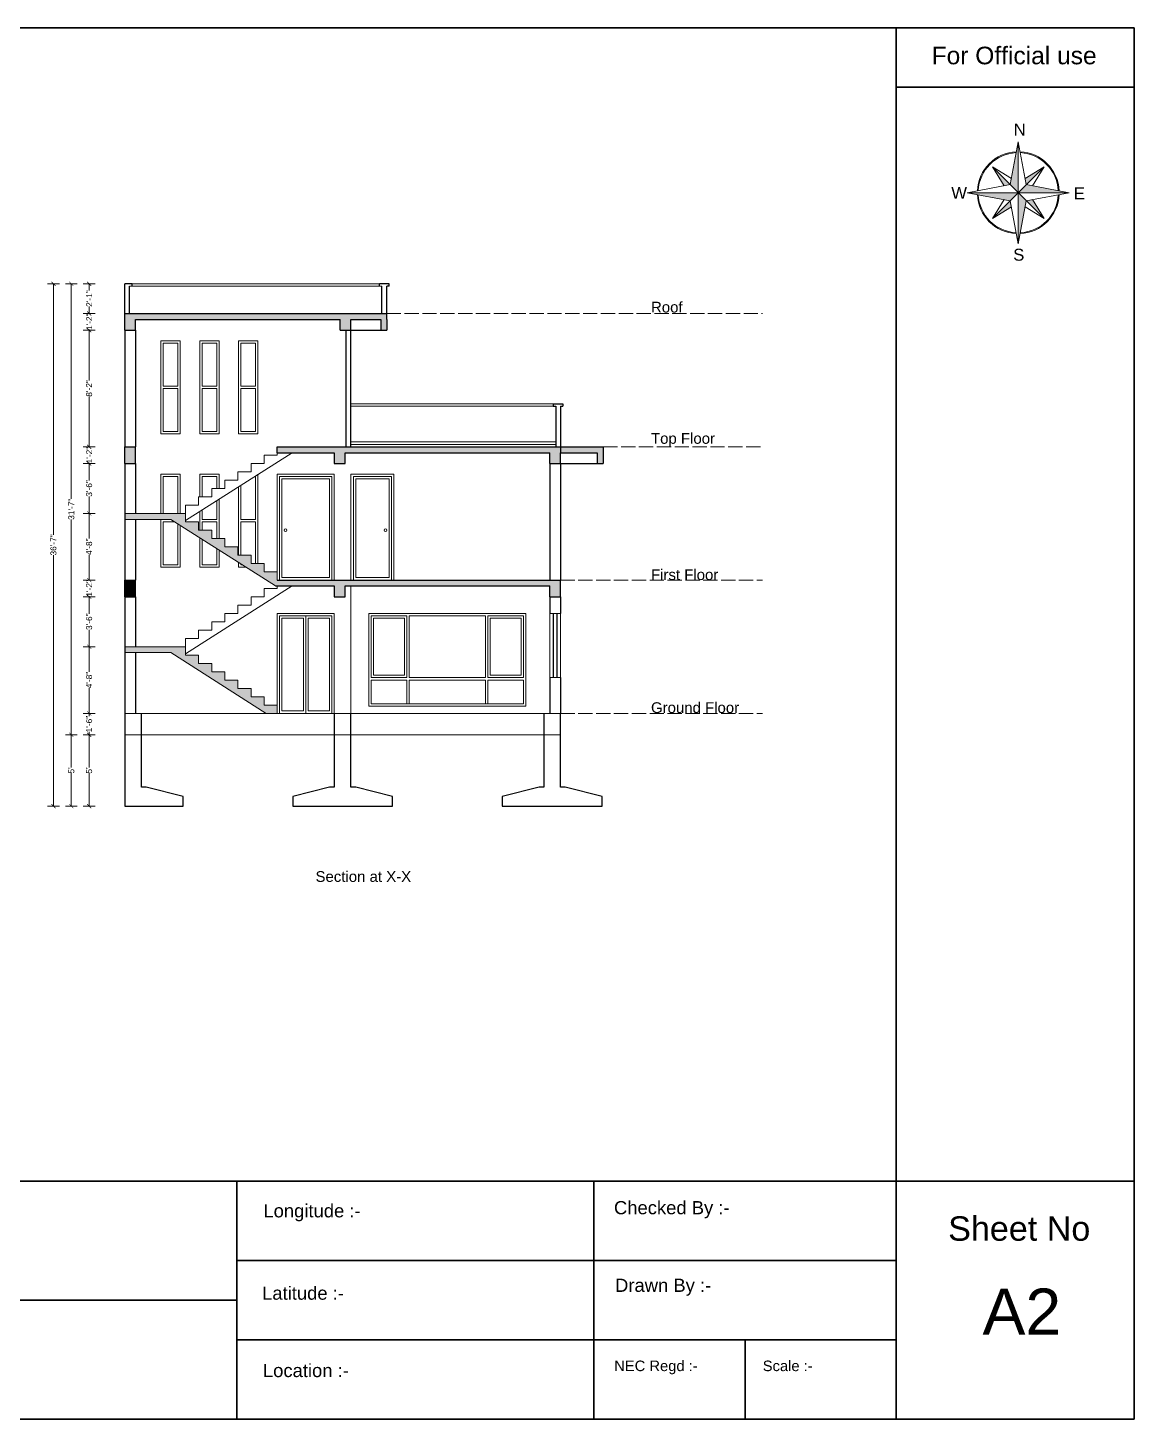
# Model space of a CAD drawing. Header units: inches. Extents: x 2970 to 17976, y 9207 to 14243.
# Drawn here: x 12727 to 13657, y 11276 to 12445 of the extents above; entities that cross this region are included whole.
import ezdxf

# ---------------------------------------------------------------- set-up
doc = ezdxf.new("R2010")
doc.units = ezdxf.units.IN
doc.header["$PDMODE"] = 34
doc.linetypes.add('ACAD_ISO02W100', pattern=[15, 12, -3])
for name, color, linetype, lineweight in [('boundary line', 20, 'Continuous', 35), ('DIMENSION', 134, 'Continuous', 15), ('ele front', 30, 'Continuous', 13), ('elev back', 170, 'Continuous', 9), ('footing', 234, 'Continuous', 30), ('north', 18, 'Continuous', 13), ('opening elevation', 203, 'Continuous', 13), ('section', 231, 'ACAD_ISO02W100', 15), ('Slab and beam', 222, 'Continuous', 30), ('stairs', 4, 'Continuous', 13), ('TEXT', 30, 'Continuous', 13), ('wall', 60, 'Continuous', 30), ('window section', 185, 'Continuous', 30), ('window sill', 103, 'Continuous', 13)]:
    doc.layers.add(name, color=color, linetype=linetype, lineweight=lineweight)
doc.styles.get("Standard").update_dxf_attribs({"font": 'arial.ttf'})
doc.dimstyles.get("Standard").update_dxf_attribs({"dimtxt": 5, "dimasz": 3.5, "dimexe": 5, "dimexo": 3, "dimgap": 0.09, "dimtad": 0, "dimdec": 0, "dimzin": 0, "dimdsep": 46, "dimlunit": 4, "dimtxsty": 'Standard', "dimblk": 'ARCHTICK', "dimcen": 0.09, "dimadec": 0, "dimazin": 0, "dimtfac": 1, "dimtdec": 0, "dimtofl": 0, "dimtmove": 0, "dimatfit": 3, "dimfxl": 5, "dimfxlon": 1, "dimtolj": 1, "dimtzin": 0, "dimarcsym": 0})

# ---------------------------------------------------------------- blocks, each defined once
blk = doc.blocks.new('_ArchTick')
at = {"color": 0, "linetype": 'ByBlock', "const_width": 0.15}
blk.add_lwpolyline([(-0.5, -0.5), (0.5, 0.5)], dxfattribs=at)
blk = doc.blocks.new('*D224')
at = {"layer": 'Defpoints', "color": 0, "transparency": 16777216}
for p in [(14527.2, 12949.2), (14557.2, 12949.2), (14557.2, 12889.2)]:
    blk.add_point(p, dxfattribs=at)
at = {"layer": 'DIMENSION', "color": 0, "lineweight": -2, "transparency": 16777216}
for p, q in [((14532.2, 12949.2), (14522.2, 12949.2)), ((14527.2, 12949.2), (14527.2, 12921.6)), ((14527.2, 12889.2), (14527.2, 12916.8)), ((14532.2, 12889.2), (14522.2, 12889.2))]:
    blk.add_line(p, q, dxfattribs=at)
at = {"layer": 'DIMENSION', "color": 0, "lineweight": -2, "transparency": 16777216, "xscale": 3.5, "yscale": 3.5, "zscale": 3.5}
for p, rotation in [((14527.2, 12949.2), 90), ((14527.2, 12889.2), 270)]:
    blk.add_blockref('_ArchTick', p, dxfattribs=dict(at, rotation=rotation))
at = {"layer": 'DIMENSION', "color": 0, "transparency": 16777216, "insert": (14527.2, 12919.2), "char_height": 5, "attachment_point": 5, "rotation": 90}
blk.add_mtext("\\A1;5'", dxfattribs=at)
blk = doc.blocks.new('*D225')
at = {"layer": 'Defpoints', "color": 0, "transparency": 16777216}
for p in [(14527.2, 12967.2), (14557.2, 12967.2), (14557.2, 12949.2)]:
    blk.add_point(p, dxfattribs=at)
at = {"layer": 'DIMENSION', "color": 0, "lineweight": -2, "transparency": 16777216}
for p, q in [((14532.2, 12967.2), (14522.2, 12967.2)), ((14527.2, 12967.2), (14527.2, 12964.7)), ((14532.2, 12949.2), (14522.2, 12949.2)), ((14527.2, 12949.2), (14527.2, 12951.7))]:
    blk.add_line(p, q, dxfattribs=at)
at = {"layer": 'DIMENSION', "color": 0, "lineweight": -2, "transparency": 16777216, "xscale": 3.5, "yscale": 3.5, "zscale": 3.5}
for p, rotation in [((14527.2, 12967.2), 90), ((14527.2, 12949.2), 270)]:
    blk.add_blockref('_ArchTick', p, dxfattribs=dict(at, rotation=rotation))
at = {"layer": 'DIMENSION', "color": 0, "transparency": 16777216, "insert": (14527.2, 12958.2), "char_height": 5, "attachment_point": 5, "rotation": 90}
blk.add_mtext('\\A1;1\'-6"', dxfattribs=at)
blk = doc.blocks.new('*D226')
at = {"layer": 'Defpoints', "color": 0, "transparency": 16777216}
for p in [(14527.2, 13023.2), (14557.2, 13023.2), (14557.2, 12967.2)]:
    blk.add_point(p, dxfattribs=at)
at = {"layer": 'DIMENSION', "color": 0, "lineweight": -2, "transparency": 16777216}
for p, q in [((14532.2, 13023.2), (14522.2, 13023.2)), ((14527.2, 13023.2), (14527.2, 13002)), ((14527.2, 12967.2), (14527.2, 12988.3)), ((14532.2, 12967.2), (14522.2, 12967.2))]:
    blk.add_line(p, q, dxfattribs=at)
at = {"layer": 'DIMENSION', "color": 0, "lineweight": -2, "transparency": 16777216, "xscale": 3.5, "yscale": 3.5, "zscale": 3.5}
for p, rotation in [((14527.2, 13023.2), 90), ((14527.2, 12967.2), 270)]:
    blk.add_blockref('_ArchTick', p, dxfattribs=dict(at, rotation=rotation))
at = {"layer": 'DIMENSION', "color": 0, "transparency": 16777216, "insert": (14527.2, 12995.2), "char_height": 5, "attachment_point": 5, "rotation": 90}
blk.add_mtext('\\A1;4\'-8"', dxfattribs=at)
blk = doc.blocks.new('*D227')
at = {"layer": 'Defpoints', "color": 0, "transparency": 16777216}
for p in [(14527.2, 13065.2), (14557.2, 13065.2), (14557.2, 13023.2)]:
    blk.add_point(p, dxfattribs=at)
at = {"layer": 'DIMENSION', "color": 0, "lineweight": -2, "transparency": 16777216}
for p, q in [((14532.2, 13065.2), (14522.2, 13065.2)), ((14527.2, 13065.2), (14527.2, 13050.9)), ((14527.2, 13023.2), (14527.2, 13037.4)), ((14532.2, 13023.2), (14522.2, 13023.2))]:
    blk.add_line(p, q, dxfattribs=at)
at = {"layer": 'DIMENSION', "color": 0, "lineweight": -2, "transparency": 16777216, "xscale": 3.5, "yscale": 3.5, "zscale": 3.5}
for p, rotation in [((14527.2, 13065.2), 90), ((14527.2, 13023.2), 270)]:
    blk.add_blockref('_ArchTick', p, dxfattribs=dict(at, rotation=rotation))
at = {"layer": 'DIMENSION', "color": 0, "transparency": 16777216, "insert": (14527.2, 13044.2), "char_height": 5, "attachment_point": 5, "rotation": 90}
blk.add_mtext('\\A1;3\'-6"', dxfattribs=at)
blk = doc.blocks.new('*D228')
at = {"layer": 'Defpoints', "color": 0, "transparency": 16777216}
for p in [(14527.2, 13079.2), (14557.2, 13079.2), (14557.2, 13065.2)]:
    blk.add_point(p, dxfattribs=at)
at = {"layer": 'DIMENSION', "color": 0, "lineweight": -2, "transparency": 16777216}
for p, q in [((14532.2, 13079.2), (14522.2, 13079.2)), ((14527.2, 13079.2), (14527.2, 13078.7)), ((14532.2, 13065.2), (14522.2, 13065.2)), ((14527.2, 13065.2), (14527.2, 13065.7))]:
    blk.add_line(p, q, dxfattribs=at)
at = {"layer": 'DIMENSION', "color": 0, "lineweight": -2, "transparency": 16777216, "xscale": 3.5, "yscale": 3.5, "zscale": 3.5}
for p, rotation in [((14527.2, 13079.2), 90), ((14527.2, 13065.2), 270)]:
    blk.add_blockref('_ArchTick', p, dxfattribs=dict(at, rotation=rotation))
at = {"layer": 'DIMENSION', "color": 0, "transparency": 16777216, "insert": (14527.2, 13072.2), "char_height": 5, "attachment_point": 5, "rotation": 90}
blk.add_mtext('\\A1;1\'-2"', dxfattribs=at)
blk = doc.blocks.new('*D229')
at = {"layer": 'Defpoints', "color": 0, "transparency": 16777216}
for p in [(14527.2, 13135.2), (14557.2, 13135.2), (14557.2, 13079.2)]:
    blk.add_point(p, dxfattribs=at)
at = {"layer": 'DIMENSION', "color": 0, "lineweight": -2, "transparency": 16777216}
for p, q in [((14532.2, 13135.2), (14522.2, 13135.2)), ((14527.2, 13135.2), (14527.2, 13114)), ((14527.2, 13079.2), (14527.2, 13100.3)), ((14532.2, 13079.2), (14522.2, 13079.2))]:
    blk.add_line(p, q, dxfattribs=at)
at = {"layer": 'DIMENSION', "color": 0, "lineweight": -2, "transparency": 16777216, "xscale": 3.5, "yscale": 3.5, "zscale": 3.5}
for p, rotation in [((14527.2, 13135.2), 90), ((14527.2, 13079.2), 270)]:
    blk.add_blockref('_ArchTick', p, dxfattribs=dict(at, rotation=rotation))
at = {"layer": 'DIMENSION', "color": 0, "transparency": 16777216, "insert": (14527.2, 13107.2), "char_height": 5, "attachment_point": 5, "rotation": 90}
blk.add_mtext('\\A1;4\'-8"', dxfattribs=at)
blk = doc.blocks.new('*D230')
at = {"layer": 'Defpoints', "color": 0, "transparency": 16777216}
for p in [(14527.2, 13177.2), (14557.2, 13177.2), (14557.2, 13135.2)]:
    blk.add_point(p, dxfattribs=at)
at = {"layer": 'DIMENSION', "color": 0, "lineweight": -2, "transparency": 16777216}
for p, q in [((14532.2, 13177.2), (14522.2, 13177.2)), ((14527.2, 13177.2), (14527.2, 13162.9)), ((14527.2, 13135.2), (14527.2, 13149.4)), ((14532.2, 13135.2), (14522.2, 13135.2))]:
    blk.add_line(p, q, dxfattribs=at)
at = {"layer": 'DIMENSION', "color": 0, "lineweight": -2, "transparency": 16777216, "xscale": 3.5, "yscale": 3.5, "zscale": 3.5}
for p, rotation in [((14527.2, 13177.2), 90), ((14527.2, 13135.2), 270)]:
    blk.add_blockref('_ArchTick', p, dxfattribs=dict(at, rotation=rotation))
at = {"layer": 'DIMENSION', "color": 0, "transparency": 16777216, "insert": (14527.2, 13156.2), "char_height": 5, "attachment_point": 5, "rotation": 90}
blk.add_mtext('\\A1;3\'-6"', dxfattribs=at)
blk = doc.blocks.new('*D231')
at = {"layer": 'Defpoints', "color": 0, "transparency": 16777216}
for p in [(14527.2, 13191.2), (14557.2, 13191.2), (14557.2, 13177.2)]:
    blk.add_point(p, dxfattribs=at)
at = {"layer": 'DIMENSION', "color": 0, "lineweight": -2, "transparency": 16777216}
for p, q in [((14532.2, 13191.2), (14522.2, 13191.2)), ((14527.2, 13191.2), (14527.2, 13190.7)), ((14532.2, 13177.2), (14522.2, 13177.2)), ((14527.2, 13177.2), (14527.2, 13177.7))]:
    blk.add_line(p, q, dxfattribs=at)
at = {"layer": 'DIMENSION', "color": 0, "lineweight": -2, "transparency": 16777216, "xscale": 3.5, "yscale": 3.5, "zscale": 3.5}
for p, rotation in [((14527.2, 13191.2), 90), ((14527.2, 13177.2), 270)]:
    blk.add_blockref('_ArchTick', p, dxfattribs=dict(at, rotation=rotation))
at = {"layer": 'DIMENSION', "color": 0, "transparency": 16777216, "insert": (14527.2, 13184.2), "char_height": 5, "attachment_point": 5, "rotation": 90}
blk.add_mtext('\\A1;1\'-2"', dxfattribs=at)
blk = doc.blocks.new('*D232')
at = {"layer": 'Defpoints', "color": 0, "transparency": 16777216}
for p in [(14527.2, 13289.2), (14557.2, 13289.2), (14557.2, 13191.2)]:
    blk.add_point(p, dxfattribs=at)
at = {"layer": 'DIMENSION', "color": 0, "lineweight": -2, "transparency": 16777216}
for p, q in [((14532.2, 13289.2), (14522.2, 13289.2)), ((14527.2, 13289.2), (14527.2, 13246.9)), ((14527.2, 13191.2), (14527.2, 13233.4)), ((14532.2, 13191.2), (14522.2, 13191.2))]:
    blk.add_line(p, q, dxfattribs=at)
at = {"layer": 'DIMENSION', "color": 0, "lineweight": -2, "transparency": 16777216, "xscale": 3.5, "yscale": 3.5, "zscale": 3.5}
for p, rotation in [((14527.2, 13289.2), 90), ((14527.2, 13191.2), 270)]:
    blk.add_blockref('_ArchTick', p, dxfattribs=dict(at, rotation=rotation))
at = {"layer": 'DIMENSION', "color": 0, "transparency": 16777216, "insert": (14527.2, 13240.2), "char_height": 5, "attachment_point": 5, "rotation": 90}
blk.add_mtext('\\A1;8\'-2"', dxfattribs=at)
blk = doc.blocks.new('*D233')
at = {"layer": 'Defpoints', "color": 0, "transparency": 16777216}
for p in [(14527.2, 13303.2), (14557.2, 13303.2), (14557.2, 13289.2)]:
    blk.add_point(p, dxfattribs=at)
at = {"layer": 'DIMENSION', "color": 0, "lineweight": -2, "transparency": 16777216}
for p, q in [((14532.2, 13303.2), (14522.2, 13303.2)), ((14527.2, 13303.2), (14527.2, 13302.7)), ((14532.2, 13289.2), (14522.2, 13289.2)), ((14527.2, 13289.2), (14527.2, 13289.7))]:
    blk.add_line(p, q, dxfattribs=at)
at = {"layer": 'DIMENSION', "color": 0, "lineweight": -2, "transparency": 16777216, "xscale": 3.5, "yscale": 3.5, "zscale": 3.5}
for p, rotation in [((14527.2, 13303.2), 90), ((14527.2, 13289.2), 270)]:
    blk.add_blockref('_ArchTick', p, dxfattribs=dict(at, rotation=rotation))
at = {"layer": 'DIMENSION', "color": 0, "transparency": 16777216, "insert": (14527.2, 13296.2), "char_height": 5, "attachment_point": 5, "rotation": 90}
blk.add_mtext('\\A1;1\'-2"', dxfattribs=at)
blk = doc.blocks.new('*D234')
at = {"layer": 'Defpoints', "color": 0, "transparency": 16777216}
for p in [(14527.2, 13328.1), (14557.2, 13328.1), (14557.2, 13303.2)]:
    blk.add_point(p, dxfattribs=at)
at = {"layer": 'DIMENSION', "color": 0, "lineweight": -2, "transparency": 16777216}
for p, q in [((14532.2, 13328.1), (14522.2, 13328.1)), ((14527.2, 13328.1), (14527.2, 13322.4)), ((14527.2, 13303.2), (14527.2, 13308.9)), ((14532.2, 13303.2), (14522.2, 13303.2))]:
    blk.add_line(p, q, dxfattribs=at)
at = {"layer": 'DIMENSION', "color": 0, "lineweight": -2, "transparency": 16777216, "xscale": 3.5, "yscale": 3.5, "zscale": 3.5}
for p, rotation in [((14527.2, 13328.1), 90), ((14527.2, 13303.2), 270)]:
    blk.add_blockref('_ArchTick', p, dxfattribs=dict(at, rotation=rotation))
at = {"layer": 'DIMENSION', "color": 0, "transparency": 16777216, "insert": (14527.2, 13315.7), "char_height": 5, "attachment_point": 5, "rotation": 90}
blk.add_mtext('\\A1;2\'-1"', dxfattribs=at)
blk = doc.blocks.new('*D235')
at = {"layer": 'Defpoints', "color": 0, "transparency": 16777216}
for p in [(14527.2, 12949.2), (14557.2, 12949.2), (14557.2, 12889.2)]:
    blk.add_point(p, dxfattribs=at)
at = {"layer": 'DIMENSION', "color": 0, "lineweight": -2, "transparency": 16777216}
for p, q in [((14532.2, 12949.2), (14522.2, 12949.2)), ((14527.2, 12949.2), (14527.2, 12921.6)), ((14527.2, 12889.2), (14527.2, 12916.8)), ((14532.2, 12889.2), (14522.2, 12889.2))]:
    blk.add_line(p, q, dxfattribs=at)
at = {"layer": 'DIMENSION', "color": 0, "lineweight": -2, "transparency": 16777216, "xscale": 3.5, "yscale": 3.5, "zscale": 3.5}
for p, rotation in [((14527.2, 12949.2), 90), ((14527.2, 12889.2), 270)]:
    blk.add_blockref('_ArchTick', p, dxfattribs=dict(at, rotation=rotation))
at = {"layer": 'DIMENSION', "color": 0, "transparency": 16777216, "insert": (14527.2, 12919.2), "char_height": 5, "attachment_point": 5, "rotation": 90}
blk.add_mtext("\\A1;5'", dxfattribs=at)
blk = doc.blocks.new('*D221')
at = {"layer": 'Defpoints', "color": 0, "transparency": 16777216}
for p in [(14512.2, 12949.2), (14557.2, 12949.2), (14557.2, 12889.2)]:
    blk.add_point(p, dxfattribs=at)
at = {"layer": 'DIMENSION', "color": 0, "lineweight": -2, "transparency": 16777216}
for p, q in [((14517.2, 12949.2), (14507.2, 12949.2)), ((14512.2, 12949.2), (14512.2, 12921.6)), ((14512.2, 12889.2), (14512.2, 12916.8)), ((14517.2, 12889.2), (14507.2, 12889.2))]:
    blk.add_line(p, q, dxfattribs=at)
at = {"layer": 'DIMENSION', "color": 0, "lineweight": -2, "transparency": 16777216, "xscale": 3.5, "yscale": 3.5, "zscale": 3.5}
for p, rotation in [((14512.2, 12949.2), 90), ((14512.2, 12889.2), 270)]:
    blk.add_blockref('_ArchTick', p, dxfattribs=dict(at, rotation=rotation))
at = {"layer": 'DIMENSION', "color": 0, "transparency": 16777216, "insert": (14512.2, 12919.2), "char_height": 5, "attachment_point": 5, "rotation": 90}
blk.add_mtext("\\A1;5'", dxfattribs=at)
blk = doc.blocks.new('*D222')
at = {"layer": 'Defpoints', "color": 0, "transparency": 16777216}
for p in [(14512.2, 13328.1), (14557.2, 13328.1), (14557.2, 12949.2)]:
    blk.add_point(p, dxfattribs=at)
at = {"layer": 'DIMENSION', "color": 0, "lineweight": -2, "transparency": 16777216}
for p, q in [((14517.2, 13328.1), (14507.2, 13328.1)), ((14512.2, 13328.1), (14512.2, 13147.3)), ((14512.2, 12949.2), (14512.2, 13130)), ((14517.2, 12949.2), (14507.2, 12949.2))]:
    blk.add_line(p, q, dxfattribs=at)
at = {"layer": 'DIMENSION', "color": 0, "lineweight": -2, "transparency": 16777216, "xscale": 3.5, "yscale": 3.5, "zscale": 3.5}
for p, rotation in [((14512.2, 13328.1), 90), ((14512.2, 12949.2), 270)]:
    blk.add_blockref('_ArchTick', p, dxfattribs=dict(at, rotation=rotation))
at = {"layer": 'DIMENSION', "color": 0, "transparency": 16777216, "insert": (14512.2, 13138.7), "char_height": 5, "attachment_point": 5, "rotation": 90}
blk.add_mtext('\\A1;31\'-7"', dxfattribs=at)
blk = doc.blocks.new('*D223')
at = {"layer": 'Defpoints', "color": 0, "transparency": 16777216}
for p in [(14497.2, 13328.1), (14557.2, 13328.1), (14557.2, 12889.2)]:
    blk.add_point(p, dxfattribs=at)
at = {"layer": 'DIMENSION', "color": 0, "lineweight": -2, "transparency": 16777216}
for p, q in [((14502.2, 13328.1), (14492.2, 13328.1)), ((14497.2, 13328.1), (14497.2, 13117.3)), ((14497.2, 12889.2), (14497.2, 13100)), ((14502.2, 12889.2), (14492.2, 12889.2))]:
    blk.add_line(p, q, dxfattribs=at)
at = {"layer": 'DIMENSION', "color": 0, "lineweight": -2, "transparency": 16777216, "xscale": 3.5, "yscale": 3.5, "zscale": 3.5}
for p, rotation in [((14497.2, 13328.1), 90), ((14497.2, 12889.2), 270)]:
    blk.add_blockref('_ArchTick', p, dxfattribs=dict(at, rotation=rotation))
at = {"layer": 'DIMENSION', "color": 0, "transparency": 16777216, "insert": (14497.2, 13108.7), "char_height": 5, "attachment_point": 5, "rotation": 90}
blk.add_mtext('\\A1;36\'-7"', dxfattribs=at)
blk = doc.blocks.new('North direction')
at = {"layer": 'north', "true_color": 0x000000}
h = blk.add_hatch(color=18, dxfattribs=at)
h.dxf.hatch_style = 1
h.paths.add_polyline_path([(874.6, 9705.3), (875.9, 9705.1, 0.387364), (817.6, 9763.4), (817.9, 9762.1, -0.384383)])
h.paths.add_polyline_path([(811.7, 9762.1), (811.9, 9763.4, 0.387364), (753.6, 9705.1), (755, 9705.3, -0.384383)])
h.paths.add_polyline_path([(755, 9699.2), (753.6, 9699.4, 0.387364), (811.9, 9641.1), (811.7, 9642.5, -0.384383)])
h.paths.add_polyline_path([(875.9, 9699.4), (874.6, 9699.2, -0.384383), (817.9, 9642.5), (817.6, 9641.1, 0.387364)])
at = {"layer": 'stairs', "true_color": 0x000000}
h = blk.add_hatch(color=18, dxfattribs=at)
h.dxf.hatch_style = 1
h.paths.add_polyline_path([(814.8, 9778.4), (802.7, 9714.3), (814.8, 9702.3)])
h.paths.add_polyline_path([(891, 9702.3), (826.8, 9714.3), (814.8, 9702.3)])
h.paths.add_polyline_path([(814.8, 9626.1), (826.8, 9690.2), (814.8, 9702.3)])
h.paths.add_polyline_path([(738.6, 9702.3), (802.7, 9690.2), (814.8, 9702.3)])
h = blk.add_hatch(color=18, dxfattribs=at)
h.dxf.hatch_style = 1
h.paths.add_polyline_path([(776.3, 9740.8), (793.5, 9712.6), (802.7, 9714.3)])
h.paths.add_polyline_path([(776.3, 9663.7), (804.5, 9681), (802.7, 9690.2)])
h.paths.add_polyline_path([(853.3, 9663.7), (836, 9691.9), (826.8, 9690.2)])
h.paths.add_polyline_path([(825.1, 9723.5), (826.8, 9714.3), (853.3, 9740.8)])
at = {"layer": 'north'}
for radius, start, end in [(61.2, 92.6508, 177.3492), (59.9, 92.9481, 177.0519), (61.2, 2.6508, 87.3492), (59.9, 2.9481, 87.0519), (61.2, 182.6508, 267.3492), (59.9, 182.9481, 267.0519), (61.2, 272.6508, 357.3492), (59.9, 272.9481, 357.0519)]:
    blk.add_arc((814.8, 9702.3), radius, start, end, dxfattribs=at)
at = {"layer": 'stairs', "color": 18, "true_color": 0x000000}
for p, q in [((814.8, 9778.4), (802.7, 9714.3)), ((814.8, 9778.4), (814.8, 9626.1)), ((814.8, 9778.4), (826.8, 9714.3)), ((853.3, 9740.8), (776.3, 9663.7)), ((776.3, 9740.8), (853.3, 9663.7)), ((804.5, 9723.5), (776.3, 9740.8)), ((776.3, 9740.8), (793.5, 9712.6)), ((825.1, 9723.5), (853.3, 9740.8)), ((853.3, 9740.8), (836, 9712.6)), ((738.6, 9702.3), (802.7, 9714.3)), ((826.8, 9714.3), (891, 9702.3)), ((891, 9702.3), (738.6, 9702.3)), ((802.7, 9690.2), (738.6, 9702.3)), ((776.3, 9663.7), (793.5, 9691.9)), ((814.8, 9626.1), (802.7, 9690.2)), ((826.8, 9690.2), (814.8, 9626.1)), ((891, 9702.3), (826.8, 9690.2)), ((836, 9691.9), (853.3, 9663.7)), ((804.5, 9681), (776.3, 9663.7)), ((853.3, 9663.7), (825.1, 9681))]:
    blk.add_line(p, q, dxfattribs=at)
at = {"layer": 'stairs', "char_height": 17.862, "attachment_point": 1}
for s, width, insert in [('{\\C256;\\c0;N}', 17.862, (808, 9805.4)), ('{\\C256;\\c0;W}', 26.272, (714.7, 9711)), ('{\\C256;\\c0;E}', 17.862, (897.7, 9710.2)), ('{\\C256;\\c0;S}', 17.862, (807.2, 9618.6))]:
    blk.add_mtext_dynamic_manual_height_columns(s, width=width, gutter_width=223.3, heights=[0], dxfattribs=dict(at, insert=insert))
blk = doc.blocks.new('section at x-x')
at = {"layer": 'stairs'}
h = blk.add_hatch(color=256, dxfattribs=at)
h.dxf.hatch_style = 1
h.paths.add_polyline_path([(14557.2, 13303.2), (14557.2, 13289.2), (14566.2, 13289.2), (14566.2, 13298.2), (14738.2, 13298.2), (14738.2, 13289.2), (14747.2, 13289.2), (14747.2, 13298.2), (14772.2, 13298.2), (14772.2, 13289.2), (14777.2, 13289.2), (14777.2, 13298.2), (14777.2, 13303.2)])
h.paths.add_polyline_path([(14685.2, 13191.2), (14685.2, 13186.2), (14733.2, 13186.2), (14733.2, 13177.2), (14742.2, 13177.2), (14742.2, 13186.2), (14914.2, 13186.2), (14914.2, 13177.2), (14923.2, 13177.2), (14923.2, 13186.2), (14954.2, 13186.2), (14954.2, 13177.2), (14959.2, 13177.2), (14959.2, 13191.2)])
h.paths.add_polyline_path([(14566.2, 13191.2), (14557.2, 13191.2), (14557.2, 13177.2), (14566.2, 13177.2)])
h.paths.add_polyline_path([(14914.2, 13065.2), (14923.2, 13065.2), (14923.2, 13079.2), (14685.2, 13079.2), (14685.2, 13086.2), (14674.2, 13086.2), (14674.2, 13093.2), (14663.2, 13093.2), (14663.2, 13100.2), (14652.2, 13100.2), (14652.2, 13107.2), (14641.2, 13107.2), (14641.2, 13114.2), (14630.2, 13114.2), (14630.2, 13121.2), (14619.2, 13121.2), (14619.2, 13128.2), (14608.2, 13128.2), (14608.2, 13135.2), (14557.2, 13135.2), (14557.2, 13130.2), (14595.8, 13130.2), (14683.8, 13074.2), (14733.2, 13074.2), (14733.2, 13065.2), (14742.2, 13065.2), (14742.2, 13074.2), (14914.2, 13074.2)])
h.paths.add_polyline_path([(14608.2, 13016.2), (14608.2, 13023.2), (14557.2, 13023.2), (14557.2, 13018.2), (14595.8, 13018.2), (14675.9, 12967.2), (14685.2, 12967.2), (14685.2, 12974.2), (14674.2, 12974.2), (14674.2, 12981.2), (14663.2, 12981.2), (14663.2, 12988.2), (14652.2, 12988.2), (14652.2, 12995.2), (14641.2, 12995.2), (14641.2, 13002.2), (14630.2, 13002.2), (14630.2, 13009.2), (14619.2, 13009.2), (14619.2, 13016.2)])
h.paths.add_polyline_path([(14566.2, 13065.2), (14566.2, 13079.2), (14557.2, 13079.2), (14557.2, 13065.2)], flags=0)
h = blk.add_hatch(color=256, dxfattribs=at)
h.dxf.hatch_style = 1
h.paths.add_polyline_path([(14557.2, 13065.2), (14566.2, 13065.2), (14566.2, 13079.2), (14557.2, 13079.2)])
for p, q in [((14557.2, 12949.2), (14557.2, 12967.2)), ((14557.2, 12967.2), (14923.2, 12967.2)), ((14923.2, 12949.2), (14923.2, 12967.2)), ((14557.2, 12949.2), (14923.2, 12949.2))]:
    blk.add_line(p, q)
at = {"layer": 'ele front'}
for p, q in [((14563.2, 13328.1), (14771.2, 13328.1)), ((14773.2, 13326.1), (14561.2, 13326.1)), ((14747.2, 13227.2), (14917.2, 13227.2)), ((14747.2, 13225.2), (14917.2, 13225.2)), ((14747.2, 13195.2), (14919.2, 13195.2)), ((14747.2, 13193.2), (14919.2, 13193.2))]:
    blk.add_line(p, q, dxfattribs=at)
at = {"layer": 'elev back'}
for p, q in [((14589.5, 13242.1), (14601.8, 13242.1)), ((14589.5, 13240.1), (14601.8, 13240.1)), ((14622.1, 13242.1), (14634.4, 13242.1)), ((14622.1, 13240.1), (14634.4, 13240.1)), ((14654.7, 13242.1), (14666.9, 13242.1)), ((14654.7, 13240.1), (14666.9, 13240.1)), ((14589.5, 13130.1), (14595.8, 13130.1)), ((14589.5, 13128.1), (14599, 13128.1)), ((14622.1, 13130.1), (14634.4, 13130.1)), ((14622.1, 13128.1), (14634.4, 13128.1)), ((14654.7, 13130.1), (14666.9, 13130.1)), ((14654.7, 13128.1), (14666.9, 13128.1))]:
    blk.add_line(p, q, dxfattribs=at)
for points in [[(14587.5, 13280.1), (14603.8, 13280.1), (14603.8, 13202.1), (14587.5, 13202.1)], [(14620.1, 13280.1), (14636.4, 13280.1), (14636.4, 13202.1), (14620.1, 13202.1)], [(14652.7, 13280.1), (14668.9, 13280.1), (14668.9, 13202.1), (14652.7, 13202.1)]]:
    blk.add_lwpolyline(points, close=True, dxfattribs=at)
for points in [[(14589.5, 13242.1), (14589.5, 13278.1), (14601.8, 13278.1), (14601.8, 13242.1)], [(14622.1, 13242.1), (14622.1, 13278.1), (14634.4, 13278.1), (14634.4, 13242.1)], [(14654.7, 13242.1), (14654.7, 13278.1), (14666.9, 13278.1), (14666.9, 13242.1)], [(14601.8, 13240.1), (14601.8, 13204.1), (14589.5, 13204.1), (14589.5, 13240.1)], [(14634.4, 13240.1), (14634.4, 13204.1), (14622.1, 13204.1), (14622.1, 13240.1)], [(14666.9, 13240.1), (14666.9, 13204.1), (14654.7, 13204.1), (14654.7, 13240.1)], [(14587.5, 13135.2), (14587.5, 13168.1), (14603.8, 13168.1), (14603.8, 13135.2)], [(14589.5, 13135.2), (14589.5, 13166.1), (14601.8, 13166.1), (14601.8, 13135.2)], [(14620.1, 13149.2), (14620.1, 13168.1), (14636.4, 13168.1), (14636.4, 13156.2)], [(14622.1, 13149.2), (14622.1, 13166.1), (14634.4, 13166.1), (14634.4, 13156.2)], [(14666.2, 13166.1), (14666.9, 13166.1), (14666.9, 13130.1)], [(14668.9, 13168.1), (14668.9, 13093.2)], [(14652.7, 13100.2), (14652.7, 13157.5)], [(14654.7, 13130.1), (14654.7, 13158.8)], [(14634.4, 13145.9), (14634.4, 13130.1)], [(14636.4, 13147.2), (14636.4, 13114.2)], [(14603.8, 13125.1), (14603.8, 13090.1), (14587.5, 13090.1), (14587.5, 13130.2)], [(14589.5, 13130.1), (14589.5, 13130.2)], [(14601.8, 13126.3), (14601.8, 13092.1), (14589.5, 13092.1), (14589.5, 13128.1)], [(14620.1, 13121.2), (14620.1, 13136.8)], [(14622.1, 13130.1), (14622.1, 13138.1)], [(14622.1, 13121.2), (14622.1, 13128.1)], [(14634.4, 13128.1), (14634.4, 13114.2)], [(14654.7, 13100.2), (14654.7, 13128.1)], [(14666.9, 13128.1), (14666.9, 13093.2)], [(14636.4, 13104.3), (14636.4, 13090.1), (14620.1, 13090.1), (14620.1, 13114.7)], [(14634.4, 13105.6), (14634.4, 13092.1), (14622.1, 13092.1), (14622.1, 13113.4)], [(14658.7, 13090.1), (14652.7, 13090.1), (14652.7, 13094)], [(14655.5, 13092.1), (14654.7, 13092.1), (14654.7, 13092.7)]]:
    blk.add_lwpolyline(points, dxfattribs=at)
at = {"layer": 'footing'}
for p, q in [((14557.2, 12967.2), (14557.2, 12889.2)), ((14571.2, 12905.2), (14571.2, 12967.2)), ((14575.2, 12905.2), (14571.2, 12905.2)), ((14606.2, 12897.2), (14575.2, 12905.2)), ((14606.2, 12889.2), (14606.2, 12897.2)), ((14557.2, 12889.2), (14606.2, 12889.2))]:
    blk.add_line(p, q, dxfattribs=at)
for points in [[(14733.2, 12967.2), (14733.2, 12905.2), (14729.2, 12905.2), (14698.2, 12897.2), (14698.2, 12889.2), (14782.2, 12889.2), (14782.2, 12897.2), (14751.2, 12905.2), (14747.2, 12905.2), (14747.2, 12967.2)], [(14909.2, 12967.2), (14909.2, 12905.2), (14905.2, 12905.2), (14874.2, 12897.2), (14874.2, 12889.2), (14958.2, 12889.2), (14958.2, 12897.2), (14927.2, 12905.2), (14923.2, 12905.2), (14923.2, 12967.2)]]:
    blk.add_lwpolyline(points, dxfattribs=at)
at = {"layer": 'opening elevation'}
for p, q in [((14685.2, 13168.1), (14685.2, 13079.2)), ((14733.2, 13168.1), (14685.2, 13168.1)), ((14687.2, 13166.1), (14687.2, 13079.2)), ((14731.2, 13166.1), (14687.2, 13166.1)), ((14729.2, 13164.1), (14689.2, 13164.1)), ((14689.2, 13164.1), (14689.2, 13081.2)), ((14729.2, 13081.2), (14729.2, 13164.1)), ((14731.2, 13166.1), (14731.2, 13079.2)), ((14733.2, 13168.1), (14733.2, 13079.2)), ((14747.2, 13168.1), (14747.2, 13079.2)), ((14747.2, 13168.1), (14783.2, 13168.1)), ((14749.2, 13166.1), (14749.2, 13079.2)), ((14749.2, 13166.1), (14781.2, 13166.1)), ((14781.2, 13166.1), (14781.2, 13079.2)), ((14783.2, 13168.1), (14783.2, 13079.2)), ((14689.2, 13081.2), (14729.2, 13081.2)), ((14685.2, 13051.2), (14733.2, 13051.2)), ((14685.2, 13051.2), (14685.2, 12974.2)), ((14687.2, 13049.2), (14687.2, 12967.2)), ((14687.2, 13049.2), (14731.2, 13049.2)), ((14709.2, 13049.2), (14709.2, 12967.2)), ((14731.2, 13049.2), (14731.2, 12967.2)), ((14733.2, 13051.2), (14733.2, 12967.2)), ((14764.2, 13049.2), (14764.2, 12997.2)), ((14764.2, 13049.2), (14794.2, 13049.2)), ((14794.2, 13049.2), (14794.2, 12997.2)), ((14796.2, 13049.2), (14796.2, 12997.2)), ((14796.2, 13049.2), (14860.2, 13049.2)), ((14860.2, 13049.2), (14860.2, 12997.2)), ((14862.2, 13049.2), (14862.2, 12997.2)), ((14862.2, 13049.2), (14892.2, 13049.2)), ((14892.2, 13049.2), (14892.2, 12997.2)), ((14764.2, 12997.2), (14794.2, 12997.2)), ((14764.2, 12995.2), (14764.2, 12975.2)), ((14764.2, 12995.2), (14794.2, 12995.2)), ((14794.2, 12995.2), (14794.2, 12975.2)), ((14796.2, 12997.2), (14860.2, 12997.2)), ((14796.2, 12995.2), (14796.2, 12975.2)), ((14796.2, 12995.2), (14860.2, 12995.2)), ((14860.2, 12995.2), (14860.2, 12975.2)), ((14862.2, 12997.2), (14892.2, 12997.2)), ((14862.2, 12995.2), (14862.2, 12975.2)), ((14862.2, 12995.2), (14892.2, 12995.2)), ((14892.2, 12995.2), (14892.2, 12975.2)), ((14764.2, 12975.2), (14892.2, 12975.2))]:
    blk.add_line(p, q, dxfattribs=at)
for points in [[(14751.2, 13164.1), (14779.2, 13164.1), (14779.2, 13081.2), (14751.2, 13081.2)], [(14689.2, 13047.2), (14707.2, 13047.2), (14707.2, 12969.2), (14689.2, 12969.2)], [(14711.2, 13047.2), (14729.2, 13047.2), (14729.2, 12969.2), (14711.2, 12969.2)], [(14762.2, 13051.2), (14894.2, 13051.2), (14894.2, 12973.2), (14762.2, 12973.2)], [(14766.2, 13047.2), (14792.2, 13047.2), (14792.2, 12999.2), (14766.2, 12999.2)], [(14864.2, 13047.2), (14890.2, 13047.2), (14890.2, 12999.2), (14864.2, 12999.2)]]:
    blk.add_lwpolyline(points, close=True, dxfattribs=at)
for centre in [(14692.1, 13121.2), (14776.3, 13121.2)]:
    blk.add_circle(centre, 1.13, dxfattribs=at)
at = {"layer": 'section'}
for p, q in [((14777.2, 13303.2), (15093.1, 13303.2)), ((14959.2, 13191.2), (15093.1, 13191.2)), ((14923.2, 13079.2), (15093.1, 13079.2)), ((14923.2, 12967.2), (15093.1, 12967.2))]:
    blk.add_line(p, q, dxfattribs=at)
at = {"layer": 'Slab and beam'}
for p, q in [((14557.2, 13289.2), (14557.2, 13303.2)), ((14557.2, 13303.2), (14777.2, 13303.2)), ((14566.2, 13289.2), (14566.2, 13298.2)), ((14566.2, 13298.2), (14738.2, 13298.2)), ((14738.2, 13289.2), (14738.2, 13298.2)), ((14747.2, 13298.2), (14772.2, 13298.2)), ((14747.2, 13289.2), (14747.2, 13298.2)), ((14772.2, 13298.2), (14772.2, 13289.2)), ((14777.2, 13298.2), (14777.2, 13303.2)), ((14777.2, 13298.2), (14777.2, 13289.2)), ((14557.2, 13289.2), (14566.2, 13289.2)), ((14738.2, 13289.2), (14747.2, 13289.2)), ((14747.2, 13289.2), (14772.2, 13289.2)), ((14772.2, 13289.2), (14777.2, 13289.2)), ((14557.2, 13177.2), (14557.2, 13191.2)), ((14557.2, 13191.2), (14566.2, 13191.2)), ((14566.2, 13177.2), (14566.2, 13191.2)), ((14685.2, 13191.2), (14959.2, 13191.2)), ((14959.2, 13191.2), (14959.2, 13177.2)), ((14557.2, 13177.2), (14566.2, 13177.2)), ((14685.2, 13186.2), (14733.2, 13186.2)), ((14733.2, 13186.2), (14733.2, 13177.2)), ((14733.2, 13177.2), (14742.2, 13177.2)), ((14742.2, 13186.2), (14914.2, 13186.2)), ((14742.2, 13177.2), (14742.2, 13186.2)), ((14914.2, 13177.2), (14914.2, 13186.2)), ((14914.2, 13177.2), (14923.2, 13177.2)), ((14923.2, 13177.2), (14923.2, 13186.2)), ((14923.2, 13186.2), (14954.2, 13186.2)), ((14923.2, 13177.2), (14954.2, 13177.2)), ((14954.2, 13186.2), (14954.2, 13177.2)), ((14954.2, 13177.2), (14959.2, 13177.2)), ((14557.2, 13065.2), (14557.2, 13079.2)), ((14557.2, 13079.2), (14566.2, 13079.2)), ((14566.2, 13065.2), (14566.2, 13079.2)), ((14566.2, 13065.2), (14566.2, 13079.2)), ((14683.8, 13074.2), (14733.2, 13074.2)), ((14685.2, 13079.2), (14923.2, 13079.2)), ((14733.2, 13074.2), (14733.2, 13065.2)), ((14742.2, 13074.2), (14914.2, 13074.2)), ((14742.2, 13065.2), (14742.2, 13074.2)), ((14914.2, 13065.2), (14914.2, 13074.2)), ((14923.2, 13065.2), (14923.2, 13079.2)), ((14557.2, 13065.2), (14566.2, 13065.2)), ((14733.2, 13065.2), (14742.2, 13065.2)), ((14914.2, 13065.2), (14923.2, 13065.2))]:
    blk.add_line(p, q, dxfattribs=at)
blk.add_lwpolyline([(14685.2, 13186.2), (14685.2, 13191.2)], dxfattribs=at)
at = {"layer": 'stairs'}
for p, q in [((14608.2, 13129.3), (14697.7, 13186.2)), ((14685.2, 13184.2), (14685.2, 13186.2)), ((14608.2, 13135.2), (14557.2, 13135.2)), ((14595.8, 13130.2), (14557.2, 13130.2)), ((14683.8, 13074.2), (14595.8, 13130.2)), ((14608.2, 13128.2), (14608.2, 13135.2)), ((14619.2, 13128.2), (14608.2, 13128.2)), ((14619.2, 13121.2), (14619.2, 13128.2)), ((14630.2, 13121.2), (14619.2, 13121.2)), ((14630.2, 13114.2), (14630.2, 13121.2)), ((14641.2, 13114.2), (14630.2, 13114.2)), ((14641.2, 13107.2), (14641.2, 13114.2)), ((14652.2, 13107.2), (14641.2, 13107.2)), ((14652.2, 13100.2), (14652.2, 13107.2)), ((14663.2, 13100.2), (14652.2, 13100.2)), ((14663.2, 13093.2), (14663.2, 13100.2)), ((14674.2, 13093.2), (14663.2, 13093.2)), ((14674.2, 13086.2), (14674.2, 13093.2)), ((14685.2, 13086.2), (14674.2, 13086.2)), ((14685.2, 13079.2), (14685.2, 13086.2)), ((14608.2, 13017.3), (14697.7, 13074.2)), ((14747.2, 13074.2), (14747.2, 12967.2)), ((14914.2, 13051.2), (14923.2, 13051.2)), ((14608.2, 13023.2), (14557.2, 13023.2)), ((14608.2, 13016.2), (14608.2, 13023.2)), ((14595.8, 13018.2), (14557.2, 13018.2)), ((14675.9, 12967.2), (14595.8, 13018.2)), ((14619.2, 13016.2), (14608.2, 13016.2)), ((14619.2, 13009.2), (14619.2, 13016.2)), ((14630.2, 13009.2), (14619.2, 13009.2)), ((14630.2, 13002.2), (14630.2, 13009.2)), ((14641.2, 13002.2), (14630.2, 13002.2)), ((14641.2, 12995.2), (14641.2, 13002.2)), ((14652.2, 12995.2), (14641.2, 12995.2)), ((14652.2, 12988.2), (14652.2, 12995.2)), ((14663.2, 12988.2), (14652.2, 12988.2)), ((14663.2, 12981.2), (14663.2, 12988.2)), ((14914.2, 12997.2), (14923.2, 12997.2)), ((14674.2, 12981.2), (14663.2, 12981.2)), ((14674.2, 12974.2), (14674.2, 12981.2)), ((14685.2, 12974.2), (14674.2, 12974.2)), ((14685.2, 12967.2), (14685.2, 12974.2))]:
    blk.add_line(p, q, dxfattribs=at)
for points in [[(14608.2, 13135.2), (14608.2, 13142.2), (14619.2, 13142.2), (14619.2, 13149.2), (14630.2, 13149.2), (14630.2, 13156.2), (14641.2, 13156.2), (14641.2, 13163.2), (14652.2, 13163.2), (14652.2, 13170.2), (14663.2, 13170.2), (14663.2, 13177.2), (14674.2, 13177.2), (14674.2, 13184.2), (14685.2, 13184.2)], [(14608.2, 13023.2), (14608.2, 13030.2), (14619.2, 13030.2), (14619.2, 13037.2), (14630.2, 13037.2), (14630.2, 13044.2), (14641.2, 13044.2), (14641.2, 13051.2), (14652.2, 13051.2), (14652.2, 13058.2), (14663.2, 13058.2), (14663.2, 13065.2), (14674.2, 13065.2), (14674.2, 13072.2), (14685.2, 13072.2), (14685.2, 13074.2)]]:
    blk.add_lwpolyline(points, dxfattribs=at)
at = {"layer": 'wall'}
for p, q in [((14563.2, 13328.1), (14557.2, 13328.1)), ((14557.2, 13303.2), (14557.2, 13328.1)), ((14563.2, 13326.1), (14563.2, 13328.1)), ((14779.2, 13328.1), (14771.2, 13328.1)), ((14771.2, 13326.1), (14771.2, 13328.1)), ((14779.2, 13326.1), (14779.2, 13328.1)), ((14561.2, 13303.2), (14561.2, 13326.1)), ((14773.2, 13303.2), (14773.2, 13326.1)), ((14779.2, 13326.1), (14777.2, 13326.1)), ((14777.2, 13303.2), (14777.2, 13326.1)), ((14557.2, 13289.2), (14557.2, 13191.2)), ((14566.2, 13289.2), (14566.2, 13191.2)), ((14743.2, 13191.2), (14743.2, 13289.2)), ((14747.2, 13191.2), (14747.2, 13289.2)), ((14917.2, 13227.2), (14925.2, 13227.2)), ((14917.2, 13227.2), (14917.2, 13225.2)), ((14917.2, 13225.2), (14919.2, 13225.2)), ((14919.2, 13225.2), (14919.2, 13191.2)), ((14923.2, 13225.2), (14925.2, 13225.2)), ((14923.2, 13225.2), (14923.2, 13186.2)), ((14925.2, 13227.2), (14925.2, 13225.2)), ((14557.2, 13177.2), (14557.2, 13135.2)), ((14566.2, 13177.2), (14566.2, 13135.2)), ((14914.2, 13177.2), (14914.2, 13079.2)), ((14923.2, 13177.2), (14923.2, 13079.2)), ((14557.2, 13135.2), (14557.2, 13079.2)), ((14566.2, 13130.2), (14566.2, 13079.2)), ((14557.2, 13065.2), (14557.2, 13023.2)), ((14566.2, 13065.2), (14566.2, 13023.2)), ((14914.2, 13065.2), (14914.2, 13051.2)), ((14923.2, 13065.2), (14923.2, 13051.2)), ((14557.2, 13023.2), (14557.2, 12967.2)), ((14566.2, 13018.2), (14566.2, 12967.2)), ((14914.2, 12997.2), (14914.2, 12967.2)), ((14923.2, 12997.2), (14923.2, 12967.2))]:
    blk.add_line(p, q, dxfattribs=at)
at = {"layer": 'window section'}
for p, q in [((14917.2, 13051.2), (14917.2, 12997.2)), ((14920.2, 13051.2), (14920.2, 12997.2))]:
    blk.add_line(p, q, dxfattribs=at)
at = {"layer": 'window sill'}
for p, q in [((14914.2, 13051.2), (14914.2, 12997.2)), ((14923.2, 13051.2), (14923.2, 12997.2))]:
    blk.add_line(p, q, dxfattribs=at)
at = {"layer": 'TEXT', "char_height": 9, "attachment_point": 1}
for s, insert in [('Roof', (14999.3, 13313)), ('Top Floor', (14999.3, 13202.7)), ('First Floor', (14999.3, 13088.2)), ('Ground Floor', (14999.3, 12976.5)), ('Section at X-X', (14717.4, 12834.6))]:
    blk.add_mtext_dynamic_manual_height_columns(s, width=140.861, gutter_width=12.5, heights=[0], dxfattribs=dict(at, insert=insert))
at = {"layer": 'DIMENSION'}
for p2, distance, picture, middle in [((14557.2, 13328.1), 60, '*D223', (14497.2, 13108.7)), ((14557.2, 12949.2), 45, '*D221', (14512.2, 12919.2)), ((14557.2, 12949.2), 30, '*D224', (14527.2, 12919.2))]:
    dim = blk.add_aligned_dim(p1=(14557.2, 12889.2), p2=p2, distance=distance, dimstyle='Standard', dxfattribs=at)
    dim.commit()
    dim.dimension.update_dxf_attribs({"geometry": picture, "text_midpoint": middle})
for base, p1, p2, picture, middle in [((14512.2, 13328.1), (14557.2, 12949.2), (14557.2, 13328.1), '*D222', (14512.2, 13138.7)), ((14527.2, 13328.1), (14557.2, 13303.2), (14557.2, 13328.1), '*D234', (14527.2, 13315.7)), ((14527.2, 13303.2), (14557.2, 13289.2), (14557.2, 13303.2), '*D233', (14527.2, 13296.2)), ((14527.2, 13289.2), (14557.2, 13191.2), (14557.2, 13289.2), '*D232', (14527.2, 13240.2)), ((14527.2, 13191.2), (14557.2, 13177.2), (14557.2, 13191.2), '*D231', (14527.2, 13184.2)), ((14527.2, 13177.2), (14557.2, 13135.2), (14557.2, 13177.2), '*D230', (14527.2, 13156.2)), ((14527.2, 13135.2), (14557.2, 13079.2), (14557.2, 13135.2), '*D229', (14527.2, 13107.2)), ((14527.2, 13079.2), (14557.2, 13065.2), (14557.2, 13079.2), '*D228', (14527.2, 13072.2)), ((14527.2, 13065.2), (14557.2, 13023.2), (14557.2, 13065.2), '*D227', (14527.2, 13044.2)), ((14527.2, 13023.2), (14557.2, 12967.2), (14557.2, 13023.2), '*D226', (14527.2, 12995.2)), ((14527.2, 12967.2), (14557.2, 12949.2), (14557.2, 12967.2), '*D225', (14527.2, 12958.2)), ((14527.2, 12949.2), (14557.2, 12889.2), (14557.2, 12949.2), '*D235', (14527.2, 12919.2))]:
    dim = blk.add_linear_dim(base=base, p1=p1, p2=p2, angle=270, dimstyle='Standard', override={"dimtmove": 1}, dxfattribs=at)
    dim.commit()
    dim.dimension.update_dxf_attribs({"geometry": picture, "text_midpoint": middle})

msp = doc.modelspace()

# ---------------------------------------------------------------- linework, layer by layer
at = {"layer": 'boundary line'}
for p, q in [((12002.6, 12445), (13656.6, 12445)), ((13456.6, 12445), (13456.6, 11276)), ((13656.6, 12445), (13656.6, 11276)), ((13456.6, 12395), (13656.6, 12395)), ((13656.6, 11476), (12002.6, 11476)), ((12902.6, 11276), (12902.6, 11476)), ((13202.6, 11276), (13202.6, 11476)), ((12902.6, 11409.3), (13456.6, 11409.3)), ((12302.6, 11376), (12902.6, 11376)), ((12902.6, 11342.6), (13202.6, 11342.6)), ((13202.6, 11342.6), (13456.6, 11342.6)), ((13329.6, 11342.6), (13329.6, 11276)), ((13656.6, 11276), (12002.6, 11276))]:
    msp.add_line(p, q, dxfattribs=at)

# ---------------------------------------------------------------- block references
at = {"layer": 'north', "xscale": 0.5625, "yscale": 0.5625, "zscale": 0.5625}
msp.add_blockref('North direction', (13100.9, 6848.9), dxfattribs=at)
at = {"layer": 'stairs'}
msp.add_blockref('section at x-x', (-1748.7, -1098.2), dxfattribs=at)

# ---------------------------------------------------------------- texts
at = {"layer": 'TEXT', "attachment_point": 1}
for s, width, gutter_width, insert, char_height in [('For Official use', 147.687, 73.8, (13486.4, 12429.1), 14.765), ('Longitude :-', 110.765, 55.4, (12924.9, 11456.6), 11.074), ('Checked By :- ', 110.765, 55.4, (13219.5, 11459.2), 11.074), ('Sheet No ', 134.002, 5.68, (13500.3, 11446.4), 20.51), ('Latitude :-', 110.765, 55.4, (12923.8, 11387.4), 11.074), ('Drawn By :-', 110.765, 55.4, (13220.4, 11394), 11.074), ('A2', 71.576, 193.3, (13529.2, 11385.7), 38.67), ('Location :-', 110.765, 55.4, (12924.5, 11322.4), 11.074), ('NEC Regd :-', 88.612, 44.3, (13219.7, 11325.2), 8.859), ('Scale :-', 88.612, 44.3, (13344.5, 11325.2), 8.86)]:
    msp.add_mtext_dynamic_manual_height_columns(s, width=width, gutter_width=gutter_width, heights=[0], dxfattribs=dict(at, insert=insert, char_height=char_height))

doc.saveas('drawing.dxf')
